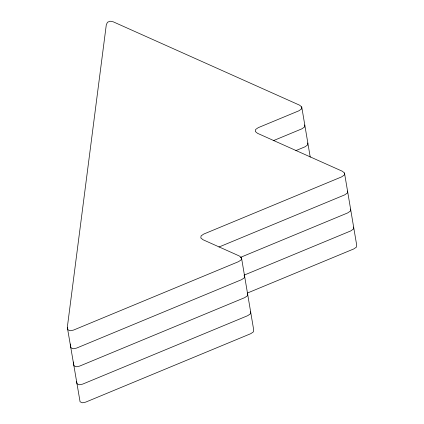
<?xml version="1.0" encoding="UTF-8"?>
<svg xmlns="http://www.w3.org/2000/svg" width="424" height="424" viewBox="0 0 424 424"><rect width="100%" height="100%" fill="white"/><g stroke="black" fill="none" stroke-linecap="round" stroke-linejoin="round"><path stroke-width="0.64" d="M301.74 106.943L301.475 109.016L298.83 110.828L258.264 127.651L255.624 129.468L255.354 131.541L257.532 133.316L342.316 171.238L344.495 173.013L344.23 175.091L341.585 176.903L203.732 234.069L201.093 235.882L200.822 237.959L203.001 239.735L239.311 255.974L241.489 257.75L253.674 329.787L253.404 331.86L250.764 333.677L85.722 402.116L82.346 402.8L80.072 401.782L67.321 327.296L106.307 24.714L107.505 22.255L110.049 21.2L113.256 21.831L299.561 105.163L301.74 106.943L310.225 157.113M70.532 343.996L70.368 345.306L70.93 347.754L73.209 348.772L76.585 348.088L241.627 279.649L244.266 277.831L244.537 275.759M73.58 362.006L73.41 363.315L73.977 365.764L76.256 366.781L79.633 366.098L244.674 297.659L247.314 295.841L247.579 293.768M241.489 257.75L241.224 259.822L238.579 261.64L73.538 330.079L70.161 330.762L67.888 329.745L67.321 327.296M250.626 311.778L250.361 313.85L247.717 315.668L82.68 384.107L79.299 384.791L77.025 383.773L76.458 381.324M304.787 124.953L304.517 127.025L301.877 128.838L273.422 140.641M307.835 142.962L307.564 145.035L304.925 146.847L295.841 150.615M347.542 191.023L347.277 193.1L344.632 194.913L218.98 247.022M350.59 209.032L350.319 211.11L347.68 212.922L240.323 257.442M353.632 227.041L353.367 229.119L350.728 230.932L243.98 275.197M247.637 292.952L353.77 248.941L356.414 247.128L356.679 245.051L344.495 173.013"/></g></svg>
